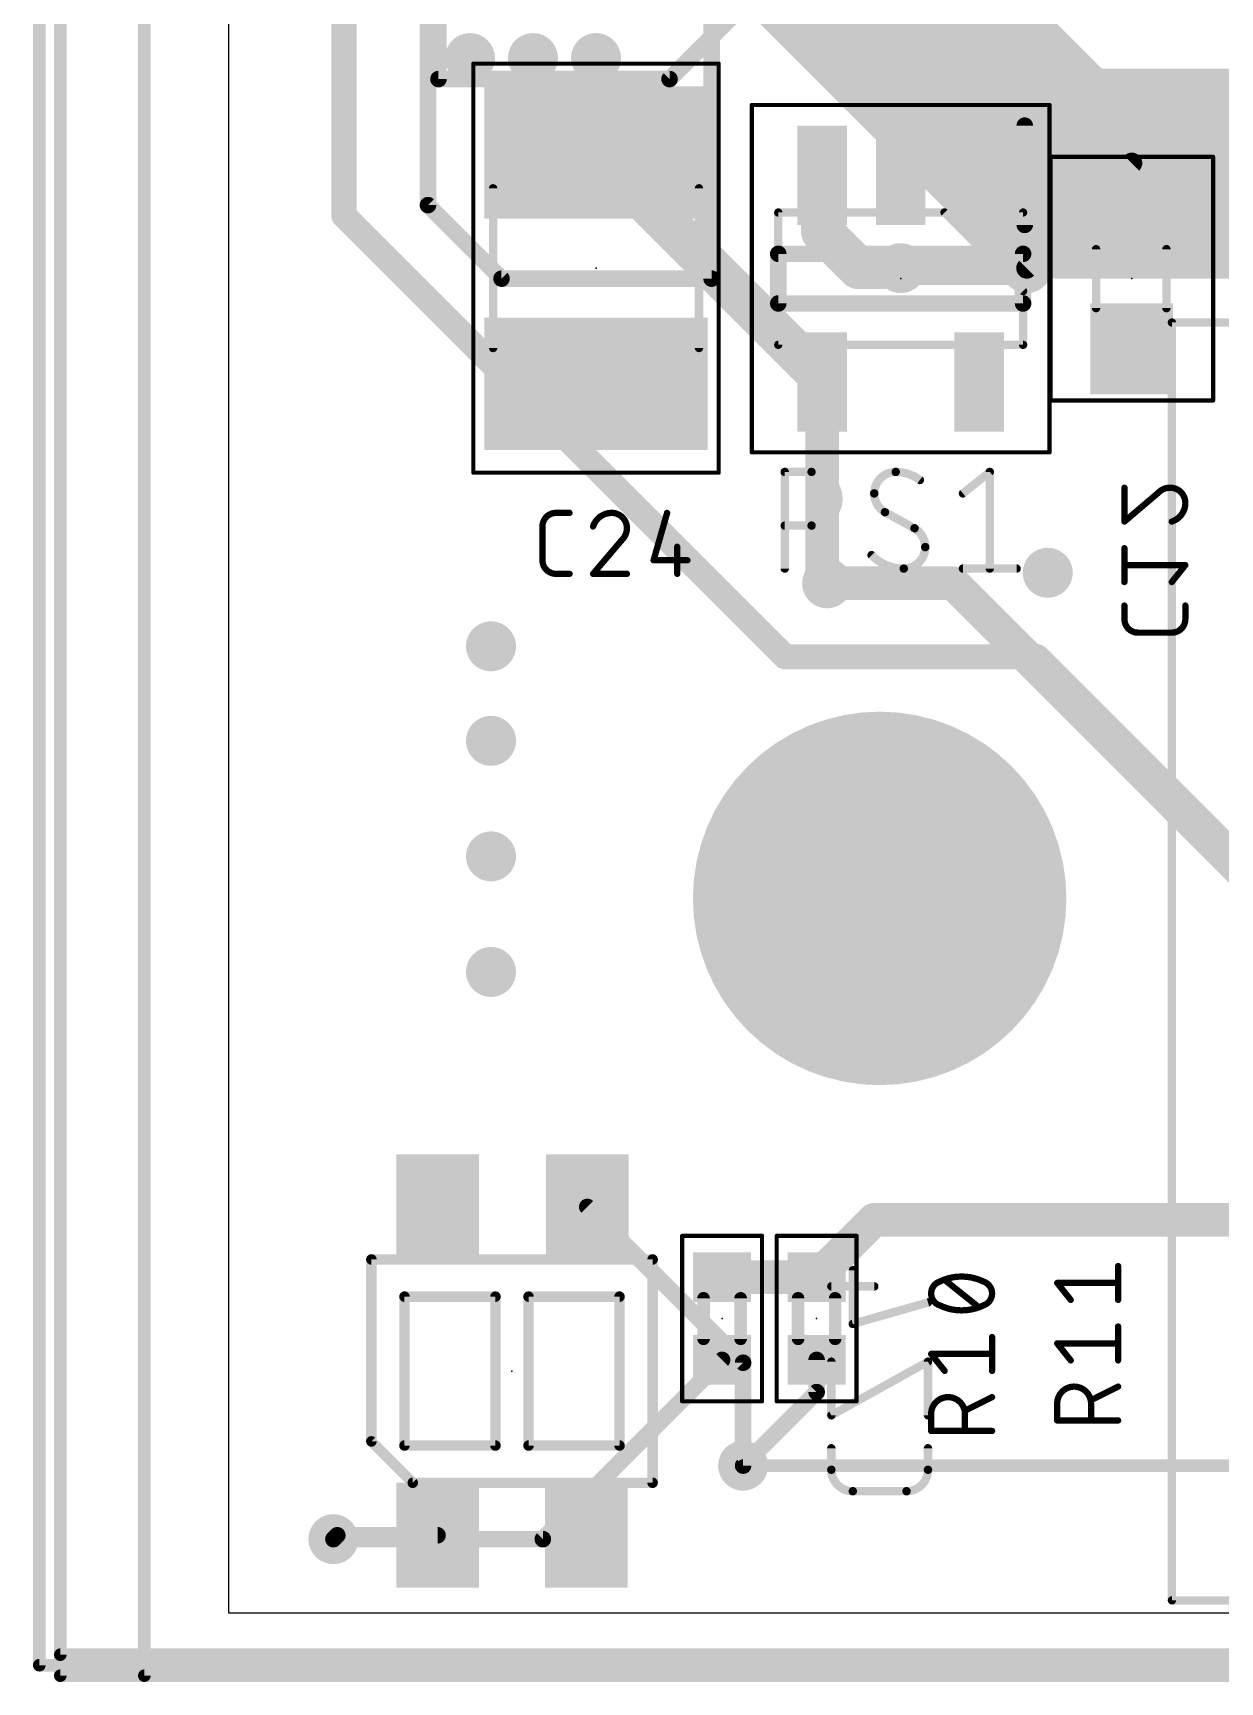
# Model space of a CAD drawing. Extents: x -2.4 to 71.8, y -0.8 to 95.3.
# Drawn here: x -2.36 to 11.99, y -0.84 to 19.1 of the extents above; entities that cross this region are included whole.
import ezdxf

# ---------------------------------------------------------------- set-up
doc = ezdxf.new("R2010")
doc.units = 0
for name, color, linetype in [('1', 12, 'CONTINUOUS'), ('15', 30, 'CONTINUOUS'), ('16', 132, 'CONTINUOUS'), ('18', 110, 'CONTINUOUS'), ('2', 41, 'CONTINUOUS'), ('20', 31, 'CONTINUOUS'), ('21', 253, 'CONTINUOUS'), ('22', 253, 'CONTINUOUS'), ('23', 53, 'CONTINUOUS'), ('24', 53, 'CONTINUOUS'), ('25', 253, 'CONTINUOUS'), ('26', 253, 'CONTINUOUS'), ('39', 12, 'CONTINUOUS'), ('40', 132, 'CONTINUOUS'), ('51', 253, 'CONTINUOUS'), ('52', 253, 'CONTINUOUS')]:
    doc.layers.add(name, color=color, linetype=linetype)

# ---------------------------------------------------------------- blocks, each defined once
blk = doc.blocks.new('RECT')
blk.add_solid([(-0.5, -0.5), (0.5, -0.5), (-0.5, 0.5), (0.5, 0.5)])
blk = doc.blocks.new('ROUNDV')
at = {"const_width": 0.5}
blk.add_lwpolyline([(0, -0.25, 1), (0, 0.25, 1), (0, -0.25)], format="xyb", dxfattribs=at)

msp = doc.modelspace()

# ---------------------------------------------------------------- linework, layer by layer
at = {"layer": '1'}
for points, const_width in [([(-2.032, 94.996), (-2.032, -0.762)], 0.1524), ([(5.842, 20.828), (5.842, 16.129)], 0.2), ([(2.413, 17.018), (2.413, 20.574)], 0.2), ([(4.445, 17.656), (7.178, 14.923)], 0.508), ([(7.178, 17.379), (7.178, 16.698)], 0.508), ([(9.078, 17.379), (9.078, 16.83)], 0.508), ([(3.302, 16.129), (2.413, 17.018)], 0.2), ([(7.62, 16.256), (7.178, 16.698)], 0.508), ([(9.652, 16.256), (9.078, 16.83)], 0.508), ([(8.128, 16.256), (7.62, 16.256)], 0.508), ([(9.652, 16.256), (8.128, 16.256)], 0.4064), ([(5.842, 16.129), (3.302, 16.129)], 0.2), ([(7.178, 14.923), (7.178, 14.879)], 0.508), ([(7.178, 14.879), (7.178, 12.507)], 0.4064), ([(7.239, 12.446), (7.178, 12.507)], 0.4064), ([(7.112, 4.056), (7.805, 4.749)], 0.4064), ([(7.805, 4.749), (12.7, 4.749)], 0.4064), ([(5.969, 4.056), (7.112, 4.056)], 0.4064), ([(5.969, 3.056), (3.802, 0.889)], 0.2), ([(7.112, 3.056), (7.112, 2.667)], 0.2), ([(7.112, 2.667), (6.223, 1.778)], 0.2), ([(3.802, 0.889), (1.27, 0.889)], 0.2), ([(-2.032, -0.762), (71.501, -0.762)], 0.1524)]:
    msp.add_lwpolyline(points, dxfattribs=dict(at, const_width=const_width))
for points, const_width in [([(4.5348, 17.7458, 1), (4.3552, 17.5662)], 0.254), ([(7.305, 17.379, 1), (7.051, 17.379)], 0.254), ([(9.205, 17.379, 1), (8.951, 17.379)], 0.254), ([(2.4484, 17.0534, 1), (2.3776, 16.9826)], 0.1), ([(2.363, 17.018, 1), (2.463, 17.018)], 0.1), ([(7.2678, 16.7878, 1), (7.0882, 16.6082)], 0.254), ([(9.1678, 16.9198, 1), (8.9882, 16.7402)], 0.254), ([(8.951, 16.83, 1), (9.205, 16.83)], 0.254), ([(7.051, 16.698, 1), (7.305, 16.698)], 0.254), ([(7.62, 16.383, 1), (7.62, 16.129)], 0.254), ([(7.5302, 16.1662, 1), (7.7098, 16.3458)], 0.254), ([(8.128, 16.3576, 1), (8.128, 16.1544)], 0.2032), ([(8.128, 16.129, 1), (8.128, 16.383)], 0.254), ([(9.5622, 16.1662, 1), (9.7418, 16.3458)], 0.254), ([(9.652, 16.1544, 1), (9.652, 16.3576)], 0.2032), ([(3.302, 16.179, 1), (3.302, 16.079)], 0.1), ([(3.2666, 16.0936, 1), (3.3374, 16.1644)], 0.1), ([(5.792, 16.129, 1), (5.892, 16.129)], 0.1), ([(5.842, 16.079, 1), (5.842, 16.179)], 0.1), ([(7.305, 14.923, 1), (7.051, 14.923)], 0.254), ([(7.051, 14.879, 1), (7.305, 14.879)], 0.254), ([(7.0882, 14.8332, 1), (7.2678, 15.0128)], 0.254), ([(7.2796, 14.879, 1), (7.0764, 14.879)], 0.2032), ([(7.0764, 12.507, 1), (7.2796, 12.507)], 0.2032), ([(7.2498, 12.5788, 1), (7.1062, 12.4352)], 0.2032), ([(7.1672, 12.3742, 1), (7.3108, 12.5178)], 0.2032), ([(7.805, 4.8506, 1), (7.805, 4.6474)], 0.2032), ([(7.8768, 4.6772, 1), (7.7332, 4.8208)], 0.2032), ([(5.969, 4.1576, 1), (5.969, 3.9544)], 0.2032), ([(7.0402, 4.1278, 1), (7.1838, 3.9842)], 0.2032), ([(7.112, 3.9544, 1), (7.112, 4.1576)], 0.2032), ([(6.0044, 3.0206, 1), (5.9336, 3.0914)], 0.1), ([(7.162, 3.056, 1), (7.062, 3.056)], 0.1), ([(7.062, 2.667, 1), (7.162, 2.667)], 0.1), ([(7.1474, 2.6316, 1), (7.0766, 2.7024)], 0.1), ([(6.1876, 1.8134, 1), (6.2584, 1.7426)], 0.1), ([(1.27, 0.939, 1), (1.27, 0.839)], 0.1), ([(3.7666, 0.9244, 1), (3.8374, 0.8536)], 0.1), ([(3.802, 0.839, 1), (3.802, 0.939)], 0.1), ([(-2.032, -0.7239, 1), (-2.032, -0.8001)], 0.0762), ([(-2.0701, -0.762, 1), (-1.9939, -0.762)], 0.0762)]:
    msp.add_lwpolyline(points, format="xyb", dxfattribs=dict(at, const_width=const_width))
at = {"layer": '15'}
for points, const_width in [([(-2.286, 95.25), (-2.286, -0.635)], 0.1524), ([(10.922, 18.034), (10.922, 17.526)], 0.254), ([(10.922, 17.526), (9.652, 16.256)], 0.254), ([(7.239, 12.446), (8.763, 12.446)], 0.4064), ([(16.51, 4.699), (8.763, 12.446)], 0.4064), ([(42.799, 1.778), (6.223, 1.778)], 0.1524), ([(-2.286, -0.635), (71.755, -0.635)], 0.1524)]:
    msp.add_lwpolyline(points, dxfattribs=dict(at, const_width=const_width))
for points, const_width in [([(10.9855, 18.034, 1), (10.8585, 18.034)], 0.127), ([(10.8585, 17.526, 1), (10.9855, 17.526)], 0.127), ([(10.9669, 17.4811, 1), (10.8771, 17.5709)], 0.127), ([(9.6071, 16.3009, 1), (9.6969, 16.2111)], 0.127), ([(7.239, 12.5476, 1), (7.239, 12.3444)], 0.2032), ([(8.8348, 12.5178, 1), (8.6912, 12.3742)], 0.2032), ([(8.763, 12.3444, 1), (8.763, 12.5476)], 0.2032), ([(6.223, 1.8161, 1), (6.223, 1.7399)], 0.0762), ([(-2.286, -0.5969, 1), (-2.286, -0.6731)], 0.0762), ([(-2.3241, -0.635, 1), (-2.2479, -0.635)], 0.0762)]:
    msp.add_lwpolyline(points, format="xyb", dxfattribs=dict(at, const_width=const_width))
at = {"layer": '16'}
for points, const_width in [([(-1.016, 94.996), (-1.016, -0.762)], 0.1524), ([(1.397, 41.529), (1.397, 16.891)], 0.3048), ([(2.54, 26.797), (2.54, 18.542)], 0.2), ([(5.334, 18.542), (9.779, 22.987)], 0.2), ([(2.54, 18.542), (5.334, 18.542)], 0.2), ([(10.922, 16.979), (10.922, 18.034)], 1.016), ([(1.397, 16.891), (6.731, 11.557)], 0.3048), ([(6.731, 11.557), (9.779, 11.557)], 0.3048), ([(9.779, 11.557), (12.192, 9.144)], 0.3048), ([(6.223, 3.022), (4.339, 4.906)], 0.2), ([(6.223, 1.778), (6.223, 3.022)], 0.2), ([(1.27, 0.889), (1.317, 0.936)], 0.2), ([(1.317, 0.936), (2.529, 0.936)], 0.2), ([(-1.016, -0.762), (71.628, -0.762)], 0.1524)]:
    msp.add_lwpolyline(points, dxfattribs=dict(at, const_width=const_width))
for points, const_width in [([(2.54, 18.592, 1), (2.54, 18.492)], 0.1), ([(2.49, 18.542, 1), (2.59, 18.542)], 0.1), ([(5.2986, 18.5774, 1), (5.3694, 18.5066)], 0.1), ([(5.334, 18.492, 1), (5.334, 18.592)], 0.1), ([(11.176, 18.034, 1), (10.668, 18.034)], 0.508), ([(10.668, 16.979, 1), (11.176, 16.979)], 0.508), ([(1.4509, 16.9449, 1), (1.3431, 16.8371)], 0.1524), ([(1.3208, 16.891, 1), (1.4732, 16.891)], 0.1524), ([(6.731, 11.6332, 1), (6.731, 11.4808)], 0.1524), ([(6.6771, 11.5031, 1), (6.7849, 11.6109)], 0.1524), ([(9.8329, 11.6109, 1), (9.7251, 11.5031)], 0.1524), ([(9.779, 11.4808, 1), (9.779, 11.6332)], 0.1524), ([(4.3744, 4.9414, 1), (4.3036, 4.8706)], 0.1), ([(6.273, 3.022, 1), (6.173, 3.022)], 0.1), ([(6.1876, 2.9866, 1), (6.2584, 3.0574)], 0.1), ([(6.173, 1.778, 1), (6.273, 1.778)], 0.1), ([(1.317, 0.986, 1), (1.317, 0.886)], 0.1), ([(1.3524, 0.9006, 1), (1.2816, 0.9714)], 0.1), ([(2.529, 0.886, 1), (2.529, 0.986)], 0.1), ([(1.2346, 0.9244, 1), (1.3054, 0.8536)], 0.1), ([(-1.016, -0.7239, 1), (-1.016, -0.8001)], 0.0762), ([(-1.0541, -0.762, 1), (-0.9779, -0.762)], 0.0762)]:
    msp.add_lwpolyline(points, format="xyb", dxfattribs=dict(at, const_width=const_width))
at = {"layer": '2'}
for points, const_width in [([(-2.032, 95.25), (-2.032, -0.508)], 0.1524), ([(4.354, 23.078), (10.033, 17.399)], 2.54), ([(10.033, 17.399), (10.668, 17.399)], 2.54), ([(10.668, 17.399), (12.954, 17.399)], 2.54), ([(10.922, 18.034), (10.668, 17.78)], 1.016), ([(10.668, 17.78), (10.668, 17.399)], 1.016), ([(-2.032, -0.508), (71.628, -0.508)], 0.1524)]:
    msp.add_lwpolyline(points, dxfattribs=dict(at, const_width=const_width))
for points, const_width in [([(10.033, 18.034, 1), (10.033, 16.764)], 1.27), ([(10.668, 18.034, 1), (10.668, 16.764)], 1.27), ([(10.668, 16.764, 1), (10.668, 18.034)], 1.27), ([(11.1016, 17.8544, 1), (10.7424, 18.2136)], 0.508), ([(9.584, 16.95, 1), (10.482, 17.848)], 1.27), ([(10.922, 17.78, 1), (10.414, 17.78)], 0.508), ([(10.4884, 17.9596, 1), (10.8476, 17.6004)], 0.508), ([(10.414, 17.399, 1), (10.922, 17.399)], 0.508), ([(-2.032, -0.4699, 1), (-2.032, -0.5461)], 0.0762), ([(-2.0701, -0.508, 1), (-1.9939, -0.508)], 0.0762)]:
    msp.add_lwpolyline(points, format="xyb", dxfattribs=dict(at, const_width=const_width))
at = {"layer": '20'}
for p, q in [((0, 50), (0, 0)), ((0, 0), (53, 0))]:
    msp.add_line(p, q, dxfattribs=at)
at = {"layer": '21', "const_width": 0.2}
for points in [[(9.628, 17.979), (9.628, 16.779)], [(6.648, 15.829), (6.648, 16.429)], [(6.648, 16.429), (9.608, 16.429)], [(9.608, 16.429), (9.608, 15.829)], [(9.608, 15.829), (6.648, 15.829)]]:
    msp.add_lwpolyline(points, dxfattribs=at)
at = {"layer": '21', "const_width": 0.1}
for points in [[(9.678, 17.979, 1), (9.578, 17.979)], [(9.578, 16.779, 1), (9.678, 16.779)], [(6.698, 16.429, 1), (6.598, 16.429)], [(6.648, 16.479, 1), (6.648, 16.379)], [(9.658, 16.429, 1), (9.558, 16.429)], [(9.608, 16.379, 1), (9.608, 16.479)], [(6.648, 15.879, 1), (6.648, 15.779)], [(6.598, 15.829, 1), (6.698, 15.829)], [(9.558, 15.829, 1), (9.658, 15.829)], [(9.608, 15.779, 1), (9.608, 15.879)]]:
    msp.add_lwpolyline(points, format="xyb", dxfattribs=at)
at = {"layer": '22', "const_width": 0.127}
for points in [[(1.729, 2.071), (1.729, 4.271)], [(1.729, 4.271), (5.129, 4.271)], [(5.129, 4.271), (5.129, 1.571)], [(3.229, 3.821), (2.129, 3.821)], [(2.129, 3.821), (2.129, 2.021)], [(3.229, 2.021), (3.229, 3.821)], [(3.629, 3.821), (3.629, 2.021)], [(4.729, 3.821), (3.629, 3.821)], [(4.729, 2.021), (4.729, 3.821)], [(2.229, 1.571), (1.729, 2.071)], [(2.129, 2.021), (3.229, 2.021)], [(3.629, 2.021), (4.729, 2.021)], [(5.129, 1.571), (2.229, 1.571)]]:
    msp.add_lwpolyline(points, dxfattribs=at)
at = {"layer": '22', "const_width": 0.0635}
for points in [[(1.7608, 4.271, 1), (1.6973, 4.271)], [(1.729, 4.3027, 1), (1.729, 4.2393)], [(5.1608, 4.271, 1), (5.0973, 4.271)], [(5.129, 4.2393, 1), (5.129, 4.3027)], [(2.1608, 3.821, 1), (2.0972, 3.821)], [(2.129, 3.8528, 1), (2.129, 3.7893)], [(3.2608, 3.821, 1), (3.1972, 3.821)], [(3.229, 3.7893, 1), (3.229, 3.8528)], [(3.6608, 3.821, 1), (3.5972, 3.821)], [(3.629, 3.8528, 1), (3.629, 3.7893)], [(4.7607, 3.821, 1), (4.6973, 3.821)], [(4.729, 3.7893, 1), (4.729, 3.8528)], [(1.7515, 2.0935, 1), (1.7065, 2.0485)], [(1.6973, 2.071, 1), (1.7608, 2.071)], [(2.129, 2.0528, 1), (2.129, 1.9892)], [(2.0972, 2.021, 1), (2.1608, 2.021)], [(3.1972, 2.021, 1), (3.2608, 2.021)], [(3.229, 1.9892, 1), (3.229, 2.0528)], [(3.629, 2.0528, 1), (3.629, 1.9892)], [(3.5972, 2.021, 1), (3.6608, 2.021)], [(4.6973, 2.021, 1), (4.7607, 2.021)], [(4.729, 1.9892, 1), (4.729, 2.0528)], [(2.229, 1.6028, 1), (2.229, 1.5393)], [(2.2065, 1.5485, 1), (2.2515, 1.5935)], [(5.0973, 1.571, 1), (5.1608, 1.571)], [(5.129, 1.5393, 1), (5.129, 1.6028)]]:
    msp.add_lwpolyline(points, format="xyb", dxfattribs=at)
at = {"layer": '23'}
for p in [(4.445, 16.256), (8.128, 16.129), (5.969, 3.556), (7.112, 3.556)]:
    msp.add_point(p, dxfattribs=at)
at = {"layer": '24'}
for p in [(10.922, 16.129), (3.429, 2.921)]:
    msp.add_point(p, dxfattribs=at)
at = {"layer": '25'}
for points, const_width in [([(6.7261, 12.6238), (6.7261, 13.7922)], 0.1016), ([(6.7261, 13.7922), (7.0506, 13.7922)], 0.1016), ([(8.8808, 13.5326), (9.2054, 13.7922)], 0.1016), ([(9.2054, 13.7922), (9.2054, 12.6238)], 0.1016), ([(3.7973, 12.724), (3.7973, 13.1332)], 0.0762), ([(3.9609, 13.2969), (4.1246, 13.2969)], 0.0762), ([(5.3044, 13.2969), (5.1407, 12.724)], 0.0762), ([(7.0506, 13.1431), (6.7261, 13.1431)], 0.1016), ([(8.2952, 13.1106), (7.9382, 13.3054)], 0.1016), ([(4.757, 12.9695), (4.4092, 12.5603)], 0.0762), ([(5.1407, 12.724), (5.5499, 12.724)], 0.0762), ([(5.4271, 12.8877), (5.4271, 12.5603)], 0.0762), ([(4.1246, 12.5603), (3.9609, 12.5603)], 0.0762), ([(4.4092, 12.5603), (4.8184, 12.5603)], 0.0762), ([(8.8808, 12.6238), (9.5299, 12.6238)], 0.1016), ([(10.7569, 3.782), (10.7569, 4.1912)], 0.0762), ([(9.0692, 3.6959), (8.66, 4.0233)], 0.0762), ([(10.184, 3.782), (10.0203, 3.9866)], 0.0762), ([(10.0203, 3.9866), (10.7569, 3.9866)], 0.0762), ([(10.7569, 3.0505), (10.7569, 3.4597)], 0.0762), ([(9.2329, 2.9235), (9.2329, 3.3327)], 0.0762), ([(10.184, 3.0505), (10.0203, 3.2551)], 0.0762), ([(10.0203, 3.2551), (10.7569, 3.2551)], 0.0762), ([(8.66, 2.9235), (8.4963, 3.1281)], 0.0762), ([(8.4963, 3.1281), (9.2329, 3.1281)], 0.0762), ([(9.2329, 2.6063), (8.9055, 2.4426)], 0.0762), ([(10.7569, 2.7333), (10.4295, 2.5696)], 0.0762), ([(8.4963, 2.1971), (8.4963, 2.4017)], 0.0762), ([(8.9055, 2.4017), (8.9055, 2.1971)], 0.0762), ([(10.0203, 2.3241), (10.0203, 2.5287)], 0.0762), ([(10.4295, 2.5287), (10.4295, 2.3241)], 0.0762), ([(9.2329, 2.1971), (8.4963, 2.1971)], 0.0762), ([(10.7569, 2.3241), (10.0203, 2.3241)], 0.0762)]:
    msp.add_lwpolyline(points, dxfattribs=dict(at, const_width=const_width))
for points, const_width in [([(6.7515, 13.7922, 1), (6.7007, 13.7922)], 0.0508), ([(6.7261, 13.8176, 1), (6.7261, 13.7668)], 0.0508), ([(7.0506, 13.1431, 1), (7.0506, 13.7922)], 0.1016), ([(7.0506, 13.8176, 1), (7.0506, 13.7668)], 0.0508), ([(7.0506, 13.7668, 1), (7.0506, 13.8176)], 0.0508), ([(8.068, 13.7922, 0.4142), (7.8084, 13.5326)], 0.1016), ([(8.3601, 13.6948, 0.1623), (8.068, 13.7922)], 0.1016), ([(8.068, 13.8176, 1), (8.068, 13.7668)], 0.0508), ([(8.068, 13.7668, 1), (8.068, 13.8176)], 0.0508), ([(9.2308, 13.7922, 1), (9.18, 13.7922)], 0.0508), ([(9.2212, 13.7724, 1), (9.1895, 13.812)], 0.0508), ([(7.8084, 13.5326, 0.2656), (7.9382, 13.3054)], 0.1016), ([(7.8338, 13.5326, 1), (7.783, 13.5326)], 0.0508), ([(7.783, 13.5326, 1), (7.8338, 13.5326)], 0.0508), ([(8.3449, 13.6745, 1), (8.3754, 13.7152)], 0.0508), ([(8.865, 13.5524, 1), (8.8967, 13.5127)], 0.0508), ([(3.8163, 13.1332, 1), (3.7782, 13.1332)], 0.0381), ([(3.9609, 13.2969, 0.4142), (3.7973, 13.1332)], 0.0762), ([(3.9609, 13.316, 1), (3.9609, 13.2779)], 0.0381), ([(3.9609, 13.2779, 1), (3.9609, 13.3159)], 0.0381), ([(4.1246, 13.2779, 1), (4.1246, 13.316)], 0.0381), ([(4.6342, 13.2969, 0.3252), (4.4092, 13.1332)], 0.0762), ([(4.6342, 13.316, 1), (4.6342, 13.2779)], 0.0381), ([(4.8184, 13.1128, 0.4142), (4.6342, 13.2969)], 0.0762), ([(4.6342, 13.2779, 1), (4.6342, 13.3159)], 0.0381), ([(5.3227, 13.2917, 1), (5.286, 13.3021)], 0.0381), ([(6.7261, 13.1685, 1), (6.7261, 13.1177)], 0.0508), ([(7.0506, 13.1685, 1), (7.0506, 13.1177)], 0.0508), ([(7.0506, 13.1177, 1), (7.0506, 13.1685)], 0.0508), ([(7.9504, 13.3277, 1), (7.926, 13.2831)], 0.0508), ([(7.9253, 13.2835, 1), (7.9511, 13.3272)], 0.0508), ([(8.425, 12.8834, 0.2656), (8.2952, 13.1106)], 0.1016), ([(8.3081, 13.1325, 1), (8.2823, 13.0887)], 0.0508), ([(3.7782, 13.1332, 1), (3.8163, 13.1332)], 0.0381), ([(4.391, 13.1391, 1), (4.4273, 13.1273)], 0.0381), ([(4.757, 12.9695, 0.2053), (4.8184, 13.1128)], 0.0762), ([(4.7439, 12.9833, 1), (4.7701, 12.9557)], 0.0381), ([(4.7715, 12.9572, 1), (4.7425, 12.9819)], 0.0381), ([(4.8374, 13.1127, 1), (4.7993, 13.1128)], 0.0381), ([(4.7993, 13.1128, 1), (4.8374, 13.1128)], 0.0381), ([(8.2831, 13.0883, 1), (8.3074, 13.1329)], 0.0508), ([(3.8163, 12.724, 1), (3.7782, 12.724)], 0.0381), ([(3.7973, 12.724, 0.4142), (3.9609, 12.5603)], 0.0762), ([(5.1407, 12.743, 1), (5.1407, 12.7049)], 0.0381), ([(5.4462, 12.8877, 1), (5.4081, 12.8877)], 0.0381), ([(5.5499, 12.7049, 1), (5.5499, 12.743)], 0.0381), ([(7.7759, 12.7861, 0.2), (8.1654, 12.6238)], 0.1016), ([(7.794, 12.804, 1), (7.7579, 12.7682)], 0.0508), ([(8.1654, 12.6238, 0.4142), (8.425, 12.8834)], 0.1016), ([(8.4504, 12.8834, 1), (8.3996, 12.8834)], 0.0508), ([(8.3996, 12.8834, 1), (8.4504, 12.8834)], 0.0508), ([(3.7782, 12.724, 1), (3.8163, 12.724)], 0.0381), ([(3.9609, 12.5793, 1), (3.9609, 12.5412)], 0.0381), ([(3.9609, 12.5412, 1), (3.9609, 12.5793)], 0.0381), ([(4.1246, 12.5412, 1), (4.1246, 12.5793)], 0.0381), ([(4.3946, 12.5726, 1), (4.4237, 12.548)], 0.0381), ([(4.4092, 12.5793, 1), (4.4092, 12.5412)], 0.0381), ([(4.8184, 12.5412, 1), (4.8184, 12.5793)], 0.0381), ([(5.1224, 12.7292, 1), (5.159, 12.7188)], 0.0381), ([(5.4081, 12.5603, 1), (5.4462, 12.5603)], 0.0381), ([(6.7007, 12.6238, 1), (6.7515, 12.6238)], 0.0508), ([(8.1654, 12.6492, 1), (8.1654, 12.5984)], 0.0508), ([(8.1654, 12.5984, 1), (8.1654, 12.6492)], 0.0508), ([(8.8808, 12.6492, 1), (8.8808, 12.5984)], 0.0508), ([(9.18, 12.6238, 1), (9.2308, 12.6238)], 0.0508), ([(9.5299, 12.5984, 1), (9.5299, 12.6492)], 0.0508), ([(10.7759, 4.1912, 1), (10.7378, 4.1912)], 0.0381), ([(8.5986, 4.0029, 0.3205), (8.4963, 3.8596)], 0.0762), ([(8.8646, 4.0642, 0.1139), (8.5986, 4.0029)], 0.0762), ([(8.5903, 4.02, 1), (8.607, 3.9857)], 0.0381), ([(8.6048, 3.9848, 1), (8.5924, 4.0209)], 0.0381), ([(8.6719, 4.0382, 1), (8.6481, 4.0084)], 0.0381), ([(8.8646, 4.0833, 1), (8.8646, 4.0452)], 0.0381), ([(9.1306, 4.0029, 0.1139), (8.8646, 4.0642)], 0.0762), ([(8.8646, 4.0452, 1), (8.8646, 4.0833)], 0.0381), ([(9.2329, 3.8596, 0.3205), (9.1306, 4.0029)], 0.0762), ([(9.1368, 4.0209, 1), (9.1244, 3.9848)], 0.0381), ([(9.1222, 3.9857, 1), (9.1389, 4.02)], 0.0381), ([(10.0203, 4.0057, 1), (10.0203, 3.9676)], 0.0381), ([(10.0352, 3.9985, 1), (10.0054, 3.9747)], 0.0381), ([(10.7569, 3.9676, 1), (10.7569, 4.0057)], 0.0381), ([(8.5153, 3.8596, 1), (8.4772, 3.8596)], 0.0381), ([(8.4963, 3.8596, 0.3205), (8.5986, 3.7164)], 0.0762), ([(8.4773, 3.8596, 1), (8.5153, 3.8596)], 0.0381), ([(9.1306, 3.7164, 0.3204), (9.2329, 3.8596)], 0.0762), ([(9.2519, 3.8596, 1), (9.2139, 3.8596)], 0.0381), ([(9.2139, 3.8596, 1), (9.2519, 3.8596)], 0.0381), ([(10.1691, 3.7701, 1), (10.1989, 3.7939)], 0.0381), ([(10.7378, 3.782, 1), (10.7759, 3.782)], 0.0381), ([(8.5986, 3.7164, 0.1139), (8.8646, 3.655)], 0.0762), ([(8.607, 3.7335, 1), (8.5903, 3.6993)], 0.0381), ([(8.5924, 3.6984, 1), (8.6048, 3.7344)], 0.0381), ([(8.8646, 3.655, 0.1139), (9.1306, 3.7164)], 0.0762), ([(8.8646, 3.6741, 1), (8.8646, 3.636)], 0.0381), ([(8.8646, 3.636, 1), (8.8646, 3.6741)], 0.0381), ([(9.0573, 3.6811, 1), (9.0811, 3.7108)], 0.0381), ([(9.1244, 3.7344, 1), (9.1368, 3.6984)], 0.0381), ([(9.1389, 3.6993, 1), (9.1222, 3.7335)], 0.0381), ([(10.7759, 3.4597, 1), (10.7378, 3.4597)], 0.0381), ([(9.252, 3.3327, 1), (9.2139, 3.3327)], 0.0381), ([(10.0203, 3.2742, 1), (10.0203, 3.2361)], 0.0381), ([(10.0352, 3.267, 1), (10.0054, 3.2432)], 0.0381), ([(10.7569, 3.2361, 1), (10.7569, 3.2742)], 0.0381), ([(8.4963, 3.1472, 1), (8.4963, 3.1091)], 0.0381), ([(8.5112, 3.14, 1), (8.4814, 3.1162)], 0.0381), ([(9.2329, 3.1091, 1), (9.2329, 3.1472)], 0.0381), ([(10.1691, 3.0386, 1), (10.1989, 3.0624)], 0.0381), ([(10.7378, 3.0505, 1), (10.7759, 3.0505)], 0.0381), ([(8.6451, 2.9116, 1), (8.6749, 2.9354)], 0.0381), ([(9.2139, 2.9235, 1), (9.252, 2.9235)], 0.0381), ([(8.9055, 2.4017, 1), (8.4963, 2.4017)], 0.0762), ([(9.2414, 2.5893, 1), (9.2244, 2.6234)], 0.0381), ([(10.4295, 2.5287, 1), (10.0203, 2.5287)], 0.0762), ([(10.421, 2.5867, 1), (10.438, 2.5526)], 0.0381), ([(10.7654, 2.7163, 1), (10.7484, 2.7504)], 0.0381), ([(8.5153, 2.4017, 1), (8.4772, 2.4017)], 0.0381), ([(8.4772, 2.4017, 1), (8.5153, 2.4017)], 0.0381), ([(8.897, 2.4597, 1), (8.914, 2.4256)], 0.0381), ([(8.9246, 2.4017, 1), (8.8865, 2.4017)], 0.0381), ([(8.8865, 2.4017, 1), (8.9246, 2.4017)], 0.0381), ([(10.0394, 2.5287, 1), (10.0013, 2.5287)], 0.0381), ([(10.0013, 2.5287, 1), (10.0394, 2.5287)], 0.0381), ([(10.4486, 2.5287, 1), (10.4105, 2.5287)], 0.0381), ([(10.4105, 2.5287, 1), (10.4486, 2.5287)], 0.0381), ([(8.4772, 2.1971, 1), (8.5153, 2.1971)], 0.0381), ([(8.4963, 2.2162, 1), (8.4963, 2.1781)], 0.0381), ([(8.8865, 2.1971, 1), (8.9246, 2.1971)], 0.0381), ([(9.2329, 2.1781, 1), (9.2329, 2.2162)], 0.0381), ([(10.0203, 2.3432, 1), (10.0203, 2.3051)], 0.0381), ([(10.0013, 2.3241, 1), (10.0394, 2.3241)], 0.0381), ([(10.4105, 2.3241, 1), (10.4486, 2.3241)], 0.0381), ([(10.7569, 2.3051, 1), (10.7569, 2.3432)], 0.0381)]:
    msp.add_lwpolyline(points, format="xyb", dxfattribs=dict(at, const_width=const_width))
at = {"layer": '26'}
for points, const_width in [([(10.8331, 13.1925), (10.8331, 13.6018)], 0.0762), ([(11.2423, 13.5404), (10.8331, 13.1925)], 0.0762), ([(10.8331, 12.461), (10.8331, 12.8702)], 0.0762), ([(11.5697, 12.6656), (10.8331, 12.6656)], 0.0762), ([(11.406, 12.461), (11.5697, 12.6656)], 0.0762), ([(10.8331, 12.1765), (10.8331, 12.0128)], 0.0762), ([(11.5697, 12.0128), (11.5697, 12.1765)], 0.0762), ([(10.9968, 11.8491), (11.406, 11.8491)], 0.0762), ([(7.5494, 3.4911), (7.5494, 4.1402)], 0.1016), ([(7.8091, 3.9455), (7.2898, 3.9455)], 0.1016), ([(8.4582, 3.7507), (7.5494, 3.4911)], 0.1016), ([(8.4582, 3.0353), (7.2898, 2.3862)], 0.1016), ([(7.2898, 2.3862), (7.2898, 3.0353)], 0.1016), ([(8.4582, 2.3862), (8.4582, 3.0353)], 0.1016), ([(7.2898, 1.9878), (7.2898, 1.7281)], 0.1016), ([(8.4582, 1.7281), (8.4582, 1.9878)], 0.1016), ([(7.5494, 1.4685), (8.1986, 1.4685)], 0.1016)]:
    msp.add_lwpolyline(points, dxfattribs=dict(at, const_width=const_width))
for points, const_width in [([(10.8521, 13.6018, 1), (10.814, 13.6018)], 0.0381), ([(11.3856, 13.6018, 0.2053), (11.2423, 13.5404)], 0.0762), ([(11.2285, 13.5535, 1), (11.2561, 13.5272)], 0.0381), ([(11.2547, 13.5259, 1), (11.23, 13.5549)], 0.0381), ([(11.5697, 13.4176, 0.4142), (11.3856, 13.6018)], 0.0762), ([(11.3856, 13.6208, 1), (11.3856, 13.5827)], 0.0381), ([(11.3856, 13.5827, 1), (11.3855, 13.6208)], 0.0381), ([(11.406, 13.1925, 0.3252), (11.5697, 13.4176)], 0.0762), ([(11.5887, 13.4176, 1), (11.5507, 13.4176)], 0.0381), ([(11.5507, 13.4176, 1), (11.5888, 13.4176)], 0.0381), ([(10.8208, 13.207, 1), (10.8454, 13.178)], 0.0381), ([(10.814, 13.1925, 1), (10.8521, 13.1925)], 0.0381), ([(11.4001, 13.2106, 1), (11.4119, 13.1744)], 0.0381), ([(10.8521, 12.8702, 1), (10.814, 12.8702)], 0.0381), ([(10.8331, 12.6847, 1), (10.8331, 12.6466)], 0.0381), ([(11.5846, 12.6537, 1), (11.5548, 12.6775)], 0.0381), ([(11.5697, 12.6466, 1), (11.5697, 12.6847)], 0.0381), ([(10.814, 12.461, 1), (10.8521, 12.461)], 0.0381), ([(11.3911, 12.4729, 1), (11.4209, 12.4491)], 0.0381), ([(10.8521, 12.1765, 1), (10.814, 12.1765)], 0.0381), ([(11.5888, 12.1765, 1), (11.5507, 12.1765)], 0.0381), ([(10.8331, 12.0128, 0.4142), (10.9968, 11.8491)], 0.0762), ([(10.8521, 12.0128, 1), (10.814, 12.0128)], 0.0381), ([(10.814, 12.0128, 1), (10.8521, 12.0128)], 0.0381), ([(11.406, 11.8491, 0.4142), (11.5697, 12.0128)], 0.0762), ([(11.5887, 12.0128, 1), (11.5506, 12.0128)], 0.0381), ([(11.5507, 12.0128, 1), (11.5888, 12.0128)], 0.0381), ([(10.9968, 11.8681, 1), (10.9968, 11.83)], 0.0381), ([(10.9968, 11.83, 1), (10.9968, 11.8681)], 0.0381), ([(11.406, 11.8681, 1), (11.406, 11.83)], 0.0381), ([(11.406, 11.83, 1), (11.406, 11.8681)], 0.0381), ([(7.5748, 4.1402, 1), (7.524, 4.1402)], 0.0508), ([(7.2898, 3.9709, 1), (7.2898, 3.9201)], 0.0508), ([(7.8091, 3.9201, 1), (7.8091, 3.9709)], 0.0508), ([(8.4652, 3.7263, 1), (8.4512, 3.7752)], 0.0508), ([(7.524, 3.4911, 1), (7.5748, 3.4911)], 0.0508), ([(7.5425, 3.5155, 1), (7.5564, 3.4667)], 0.0508), ([(7.3152, 3.0353, 1), (7.2644, 3.0353)], 0.0508), ([(8.4836, 3.0353, 1), (8.4328, 3.0353)], 0.0508), ([(8.4705, 3.0131, 1), (8.4459, 3.0575)], 0.0508), ([(7.2775, 2.4084, 1), (7.3021, 2.364)], 0.0508), ([(7.2644, 2.3862, 1), (7.3152, 2.3862)], 0.0508), ([(8.4328, 2.3862, 1), (8.4836, 2.3862)], 0.0508), ([(7.3152, 1.9878, 1), (7.2644, 1.9878)], 0.0508), ([(8.4836, 1.9878, 1), (8.4328, 1.9878)], 0.0508), ([(7.2898, 1.7281, 0.4142), (7.5494, 1.4685)], 0.1016), ([(7.3152, 1.7281, 1), (7.2644, 1.7281)], 0.0508), ([(7.2644, 1.7281, 1), (7.3152, 1.7281)], 0.0508), ([(8.1986, 1.4685, 0.4142), (8.4582, 1.7281)], 0.1016), ([(8.4836, 1.7281, 1), (8.4328, 1.7281)], 0.0508), ([(8.4328, 1.7281, 1), (8.4836, 1.7281)], 0.0508), ([(7.5494, 1.4939, 1), (7.5494, 1.4431)], 0.0508), ([(7.5494, 1.4431, 1), (7.5494, 1.4939)], 0.0508), ([(8.1986, 1.4939, 1), (8.1986, 1.4431)], 0.0508), ([(8.1986, 1.4431, 1), (8.1986, 1.4939)], 0.0508)]:
    msp.add_lwpolyline(points, format="xyb", dxfattribs=dict(at, const_width=const_width))
at = {"layer": '39', "const_width": 0.0508}
for points in [[(2.962, 13.783), (2.962, 18.729)], [(2.962, 18.729), (5.928, 18.729)], [(5.928, 18.729), (5.928, 13.783)], [(5.928, 13.783), (2.962, 13.783)], [(5.486, 2.556), (5.486, 4.556)], [(5.486, 4.556), (6.452, 4.556)], [(6.452, 4.556), (6.452, 2.556)], [(6.629, 2.556), (6.629, 4.556)], [(6.629, 4.556), (7.595, 4.556)], [(7.595, 4.556), (7.595, 2.556)], [(6.452, 2.556), (5.486, 2.556)], [(7.595, 2.556), (6.629, 2.556)]]:
    msp.add_lwpolyline(points, dxfattribs=at)
at = {"layer": '39', "const_width": 0.0254}
for points in [[(2.9747, 18.729, 1), (2.9493, 18.729)], [(2.962, 18.7417, 1), (2.962, 18.7163)], [(5.9407, 18.729, 1), (5.9153, 18.729)], [(5.928, 18.7163, 1), (5.928, 18.7417)], [(2.962, 13.7957, 1), (2.962, 13.7703)], [(2.9493, 13.783, 1), (2.9747, 13.783)], [(5.9153, 13.783, 1), (5.9407, 13.783)], [(5.928, 13.7703, 1), (5.928, 13.7957)], [(5.4987, 4.556, 1), (5.4733, 4.556)], [(5.486, 4.5687, 1), (5.486, 4.5433)], [(6.4647, 4.556, 1), (6.4393, 4.556)], [(6.452, 4.5433, 1), (6.452, 4.5687)], [(6.6417, 4.556, 1), (6.6163, 4.556)], [(6.629, 4.5687, 1), (6.629, 4.5433)], [(7.6077, 4.556, 1), (7.5823, 4.556)], [(7.595, 4.5433, 1), (7.595, 4.5687)], [(5.486, 2.5687, 1), (5.486, 2.5433)], [(5.4733, 2.556, 1), (5.4987, 2.556)], [(6.4393, 2.556, 1), (6.4647, 2.556)], [(6.452, 2.5433, 1), (6.452, 2.5687)], [(6.629, 2.5687, 1), (6.629, 2.5433)], [(6.6163, 2.556, 1), (6.6417, 2.556)], [(7.5823, 2.556, 1), (7.6077, 2.556)], [(7.595, 2.5433, 1), (7.595, 2.5687)]]:
    msp.add_lwpolyline(points, format="xyb", dxfattribs=at)
at = {"layer": '40', "const_width": 0.0508}
for points in [[(9.939, 17.602), (9.939, 14.656)], [(11.905, 17.602), (9.939, 17.602)], [(11.905, 14.656), (11.905, 17.602)], [(9.939, 14.656), (11.905, 14.656)]]:
    msp.add_lwpolyline(points, dxfattribs=at)
at = {"layer": '40', "const_width": 0.0254}
for points in [[(9.9517, 17.602, 1), (9.9263, 17.602)], [(9.939, 17.6147, 1), (9.939, 17.5893)], [(11.9177, 17.602, 1), (11.8923, 17.602)], [(11.905, 17.5893, 1), (11.905, 17.6147)], [(9.939, 14.6687, 1), (9.939, 14.6433)], [(9.9263, 14.656, 1), (9.9517, 14.656)], [(11.8923, 14.656, 1), (11.9177, 14.656)], [(11.905, 14.6433, 1), (11.905, 14.6687)]]:
    msp.add_lwpolyline(points, format="xyb", dxfattribs=at)
at = {"layer": '51'}
for points, const_width in [([(6.328, 14.029), (6.328, 18.229)], 0.05), ([(6.328, 18.229), (9.928, 18.229)], 0.05), ([(9.928, 18.229), (9.928, 14.029)], 0.05), ([(3.2004, 17.2212), (3.2004, 15.2908)], 0.1016), ([(5.6896, 17.2212), (5.6896, 15.2908)], 0.1016), ([(6.648, 15.329), (6.648, 16.929)], 0.1), ([(6.648, 16.929), (9.608, 16.929)], 0.1), ([(8.658, 16.929), (9.608, 15.979)], 0.1), ([(9.608, 16.929), (9.608, 15.329)], 0.1), ([(11.407, 0.149), (11.407, 15.599)], 0.1), ([(11.407, 15.599), (18.932, 15.599)], 0.1), ([(9.608, 15.329), (6.648, 15.329)], 0.1), ([(9.928, 14.029), (6.328, 14.029)], 0.05), ([(5.745, 3.311), (5.745, 3.801)], 0.1524), ([(6.193, 3.801), (6.193, 3.311)], 0.1524), ([(6.888, 3.311), (6.888, 3.801)], 0.1524), ([(7.336, 3.801), (7.336, 3.311)], 0.1524), ([(18.932, 0.149), (11.407, 0.149)], 0.1)]:
    msp.add_lwpolyline(points, dxfattribs=dict(at, const_width=const_width))
for points, const_width in [([(6.3405, 18.229, 1), (6.3155, 18.229)], 0.025), ([(6.328, 18.2415, 1), (6.328, 18.2165)], 0.025), ([(9.9405, 18.229, 1), (9.9155, 18.229)], 0.025), ([(9.928, 18.2165, 1), (9.928, 18.2415)], 0.025), ([(3.2258, 17.2212, 1), (3.175, 17.2212)], 0.0508), ([(5.715, 17.2212, 1), (5.6642, 17.2212)], 0.0508), ([(6.673, 16.929, 1), (6.623, 16.929)], 0.05), ([(6.648, 16.954, 1), (6.648, 16.904)], 0.05), ([(8.6757, 16.9467, 1), (8.6403, 16.9113)], 0.05), ([(9.633, 16.929, 1), (9.583, 16.929)], 0.05), ([(9.608, 16.904, 1), (9.608, 16.954)], 0.05), ([(9.5903, 15.9613, 1), (9.6257, 15.9967)], 0.05), ([(11.432, 15.599, 1), (11.382, 15.599)], 0.05), ([(11.407, 15.624, 1), (11.407, 15.574)], 0.05), ([(6.648, 15.354, 1), (6.648, 15.304)], 0.05), ([(6.623, 15.329, 1), (6.673, 15.329)], 0.05), ([(9.583, 15.329, 1), (9.633, 15.329)], 0.05), ([(9.608, 15.304, 1), (9.608, 15.354)], 0.05), ([(3.175, 15.2908, 1), (3.2258, 15.2908)], 0.0508), ([(5.6642, 15.2908, 1), (5.715, 15.2908)], 0.0508), ([(6.328, 14.0415, 1), (6.328, 14.0165)], 0.025), ([(6.3155, 14.029, 1), (6.3405, 14.029)], 0.025), ([(9.9155, 14.029, 1), (9.9405, 14.029)], 0.025), ([(9.928, 14.0165, 1), (9.928, 14.0415)], 0.025), ([(5.7831, 3.801, 1), (5.7069, 3.801)], 0.0762), ([(6.2311, 3.801, 1), (6.1549, 3.801)], 0.0762), ([(6.9261, 3.801, 1), (6.8499, 3.801)], 0.0762), ([(7.3741, 3.801, 1), (7.2979, 3.801)], 0.0762), ([(5.7069, 3.311, 1), (5.7831, 3.311)], 0.0762), ([(6.1549, 3.311, 1), (6.2311, 3.311)], 0.0762), ([(6.8499, 3.311, 1), (6.9261, 3.311)], 0.0762), ([(7.2979, 3.311, 1), (7.3741, 3.311)], 0.0762), ([(11.407, 0.174, 1), (11.407, 0.124)], 0.05), ([(11.382, 0.149, 1), (11.432, 0.149)], 0.05)]:
    msp.add_lwpolyline(points, format="xyb", dxfattribs=dict(at, const_width=const_width))
at = {"layer": '52', "const_width": 0.1016}
for points in [[(10.49, 16.485), (10.49, 15.773)], [(11.341, 16.485), (11.341, 15.773)]]:
    msp.add_lwpolyline(points, dxfattribs=at)
at = {"layer": '52', "const_width": 0.0508}
for points in [[(10.5154, 16.485, 1), (10.4646, 16.485)], [(11.3664, 16.485, 1), (11.3156, 16.485)], [(10.4646, 15.773, 1), (10.5154, 15.773)], [(11.3156, 15.773, 1), (11.3664, 15.773)]]:
    msp.add_lwpolyline(points, format="xyb", dxfattribs=at)

# ---------------------------------------------------------------- block references
at = {"layer": '1'}
for p, xscale, yscale, rotation in [((4.445, 17.656), 1.6, 2.7, 270), ((7.178, 17.379), 1.2, 0.6, 270), ((8.128, 17.379), 1.2, 0.6, 270), ((9.078, 17.379), 1.2, 0.6, 270), ((4.445, 14.856), 1.6, 2.7, 270), ((7.178, 14.879), 1.2, 0.6, 270), ((9.078, 14.879), 1.2, 0.6, 270), ((5.969, 4.056), 0.6, 0.7, 90), ((7.112, 4.056), 0.6, 0.7, 90), ((5.969, 3.056), 0.6, 0.7, 90), ((7.112, 3.056), 0.6, 0.7, 90)]:
    msp.add_blockref('RECT', p, dxfattribs=dict(at, xscale=xscale, yscale=yscale, rotation=rotation))
at = {"layer": '16'}
for p, xscale, rotation in [((10.922, 16.979), 1.1, 270), ((10.922, 15.279), 1.1, 270), ((2.529, 4.906), 1.27, 90), ((4.339, 4.906), 1.27, 90), ((2.529, 0.936), 1.27, 90), ((4.329, 0.936), 1.27, 90)]:
    msp.add_blockref('RECT', p, dxfattribs=dict(at, xscale=xscale, rotation=rotation))
at = {"layer": '18'}
for p, xscale, yscale in [((2.921, 18.796), 0.604, 0.604), ((2.921, 18.796), 0.604, 0.604), ((3.683, 18.796), 0.604, 0.604), ((3.683, 18.796), 0.604, 0.604), ((4.445, 18.796), 0.604, 0.604), ((4.445, 18.796), 0.604, 0.604), ((10.922, 18.034), 0.604, 0.604), ((10.922, 18.034), 0.604, 0.604), ((8.128, 16.256), 0.604, 0.604), ((8.128, 16.256), 0.604, 0.604), ((9.652, 16.256), 0.604, 0.604), ((9.652, 16.256), 0.604, 0.604), ((9.906, 12.573), 0.604, 0.604), ((9.906, 12.573), 0.604, 0.604), ((7.239, 12.446), 0.604, 0.604), ((7.239, 12.446), 0.604, 0.604), ((3.175, 11.684), 0.604, 0.604), ((3.175, 11.684), 0.604, 0.604), ((3.175, 10.541), 0.604, 0.604), ((3.175, 10.541), 0.604, 0.604), ((7.874, 8.636), 4.516, 4.516), ((7.874, 8.636), 4.516, 4.516), ((3.175, 9.144), 0.604, 0.604), ((3.175, 9.144), 0.604, 0.604), ((3.175, 7.747), 0.604, 0.604), ((3.175, 7.747), 0.604, 0.604), ((6.223, 1.778), 0.604, 0.604), ((6.223, 1.778), 0.604, 0.604), ((1.27, 0.889), 0.604, 0.604), ((1.27, 0.889), 0.604, 0.604)]:
    msp.add_blockref('ROUNDV', p, dxfattribs=dict(at, xscale=xscale, yscale=yscale))
at = {"layer": '51'}
for p, xscale, yscale, rotation in [((4.4496, 17.5828), 0.7501, 2.5999, 270), ((4.4405, 14.9293), 0.7501, 2.5999, 270), ((5.9739, 3.9648), 0.3, 0.5999, 90), ((7.1169, 3.9648), 0.3, 0.5999, 90), ((5.9739, 3.152), 0.3, 0.5999, 90), ((7.1169, 3.152), 0.3, 0.5999, 90)]:
    msp.add_blockref('RECT', p, dxfattribs=dict(at, xscale=xscale, yscale=yscale, rotation=rotation))
at = {"layer": '52', "xscale": 0.5001, "yscale": 0.95, "rotation": 270}
for p in [(10.9169, 16.7172), (10.9169, 15.5488)]:
    msp.add_blockref('RECT', p, dxfattribs=at)

doc.saveas('drawing.dxf')
